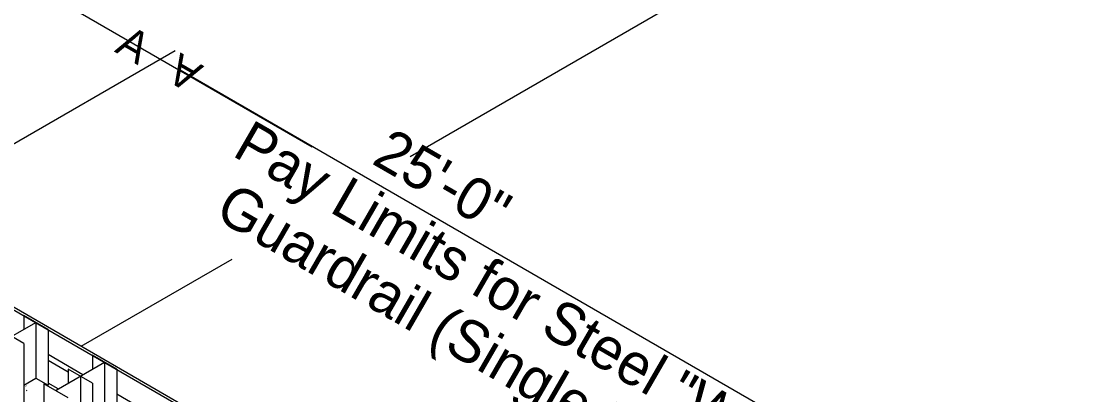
# Model space of a CAD drawing. Extents: x 1007 to 1035.5, y 1000.5 to 1021.5.
# Drawn here: x 1019.601 to 1023.179, y 1007.958 to 1009.203 of the extents above; entities that cross this region are included whole.
import ezdxf

# ---------------------------------------------------------------- set-up
doc = ezdxf.new("R2010")
doc.units = 0
doc.layers.add('Level 1', color=7, linetype='Continuous')

msp = doc.modelspace()

# ---------------------------------------------------------------- linework, layer by layer
at = {"layer": 'Level 1'}
for p, q in [((1022.5884, 1006.4984), (1015.7762, 1010.435)), ((1022.61, 1006.4953), (1015.792, 1010.435)), ((1020.8978, 1008.7529), (1023.1732, 1010.0668)), ((1019.1269, 1008.5368), (1020.1139, 1009.1068)), ((1023.3579, 1007.1754), (1020.1302, 1009.0402)), ((1019.8, 1008.119), (1020.3044, 1008.4103)), ((1019.4871, 1008.1053), (1019.649, 1008.1986)), ((1019.6896, 1008.1752), (1019.6085, 1008.222)), ((1019.6085, 1008.222), (1019.6085, 1008.1753)), ((1019.649, 1008.1986), (1019.649, 1008.0128)), ((1019.6088, 1008.1286), (1019.5277, 1008.1754)), ((1019.6896, 1008.1752), (1019.6896, 1007.9893)), ((1019.6088, 1008.1286), (1019.6088, 1007.6088)), ((1019.806, 1008.0244), (1019.6896, 1008.0917)), ((1019.7571, 1008.0323), (1019.6896, 1008.0713)), ((1019.7165, 1007.9728), (1019.8784, 1008.0662)), ((1019.919, 1008.0428), (1019.8379, 1008.0896)), ((1019.8379, 1008.0896), (1019.8379, 1008.0428)), ((1019.8784, 1008.0662), (1019.8784, 1007.8804)), ((1019.8382, 1007.9962), (1019.7571, 1008.043)), ((1019.7571, 1008.043), (1019.7571, 1007.9963)), ((1019.7976, 1008.0196), (1019.7976, 1007.4998)), ((1019.919, 1008.0428), (1019.919, 1007.8569)), ((1019.6088, 1007.9897), (1019.649, 1008.0128)), ((1019.6151, 1007.9872), (1019.617, 1007.9862)), ((1019.649, 1008.0128), (1019.6896, 1007.9893)), ((1019.676, 1007.994), (1019.676, 1007.4765)), ((1019.7571, 1007.9472), (1019.676, 1007.994)), ((1019.723, 1007.9766), (1019.6896, 1007.9959)), ((1019.8382, 1007.9962), (1019.8382, 1007.4764)), ((1019.6166, 1007.973), (1019.6185, 1007.972)), ((1020.0354, 1007.892), (1019.919, 1007.9593))]:
    msp.add_line(p, q, dxfattribs=at)
msp.add_lwpolyline([(1010.0501, 1014.8637), (1020.5716, 1008.7852)], dxfattribs=at)

# ---------------------------------------------------------------- texts
for s, height, rotation, p in [('A', 0.105, 330.1899, (1019.9089, 1009.1033)), ('A', 0.105, 149.9839, (1020.2119, 1009.0536)), ('Pay Limits for Steel "W" Beam', 0.14, 330, (1020.3003, 1008.7572)), ('        25\'-0"', 0.14, 330, (1020.4053, 1008.9391)), (' Guardrail (Single Face "A")', 0.14, 330, (1020.1953, 1008.5753))]:
    msp.add_text(s, height=height, rotation=rotation, dxfattribs=at).set_placement(p)

doc.saveas('drawing.dxf')
